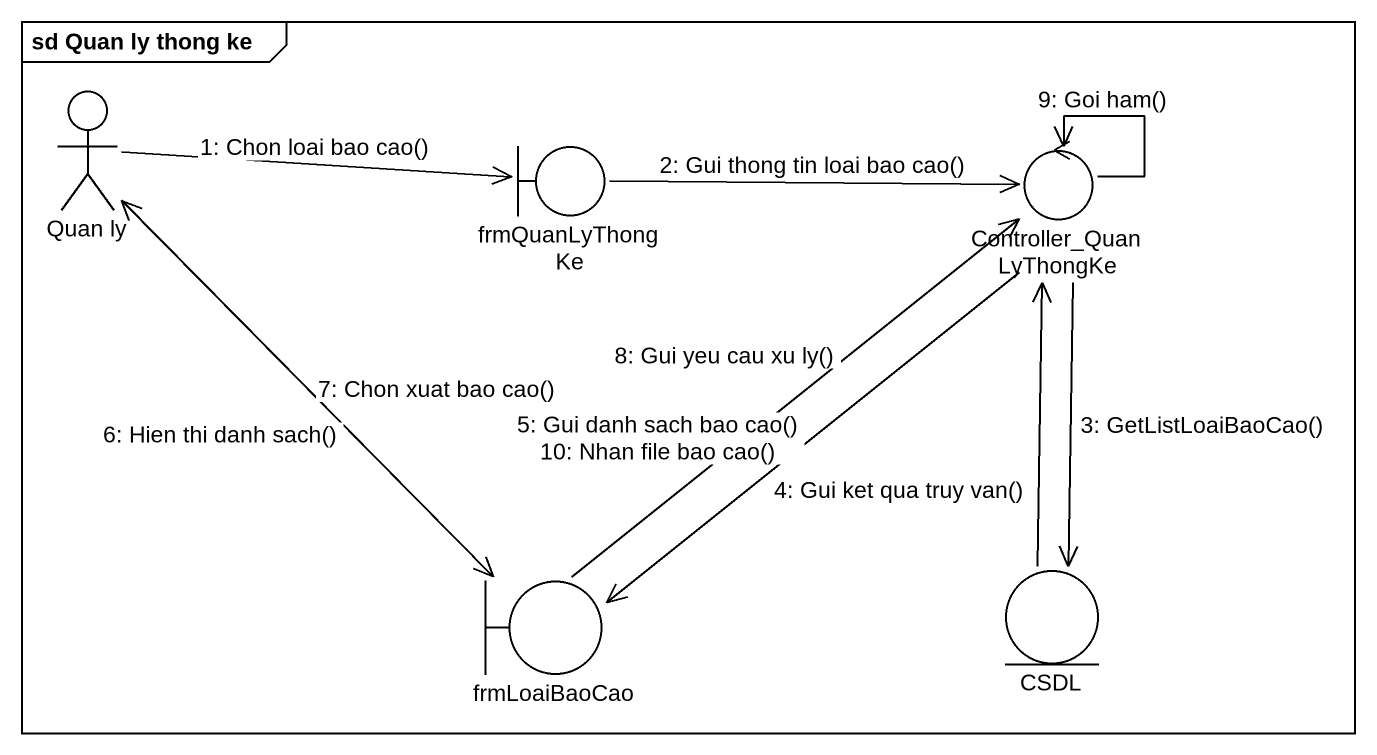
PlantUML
@startuml
mainframe sd Quan ly thong ke
actor "Quan ly" as Quan_ly
boundary frmQuanLyThongKe
control Controller_QuanLyThongKe
boundary frmLoaiBaoCao
entity CSDL
Quan_ly -right-> frmQuanLyThongKe : 1: Chon loai bao cao()
frmQuanLyThongKe -right-> Controller_QuanLyThongKe : 2: Gui thong tin loai bao cao()
Controller_QuanLyThongKe --> CSDL : 3: GetListLoaiBaoCao()
CSDL -up-> Controller_QuanLyThongKe : 4: Gui ket qua truy van()
Controller_QuanLyThongKe --> frmLoaiBaoCao : 5: Gui danh sach bao cao()\n10: Nhan file bao cao()
frmLoaiBaoCao -up-> Quan_ly : 6: Hien thi danh sach()
Quan_ly --> frmLoaiBaoCao : 7: Chon xuat bao cao()
frmLoaiBaoCao -up-> Controller_QuanLyThongKe : 8: Gui yeu cau xu ly()
Controller_QuanLyThongKe --> Controller_QuanLyThongKe : 9: Goi ham()
@enduml
